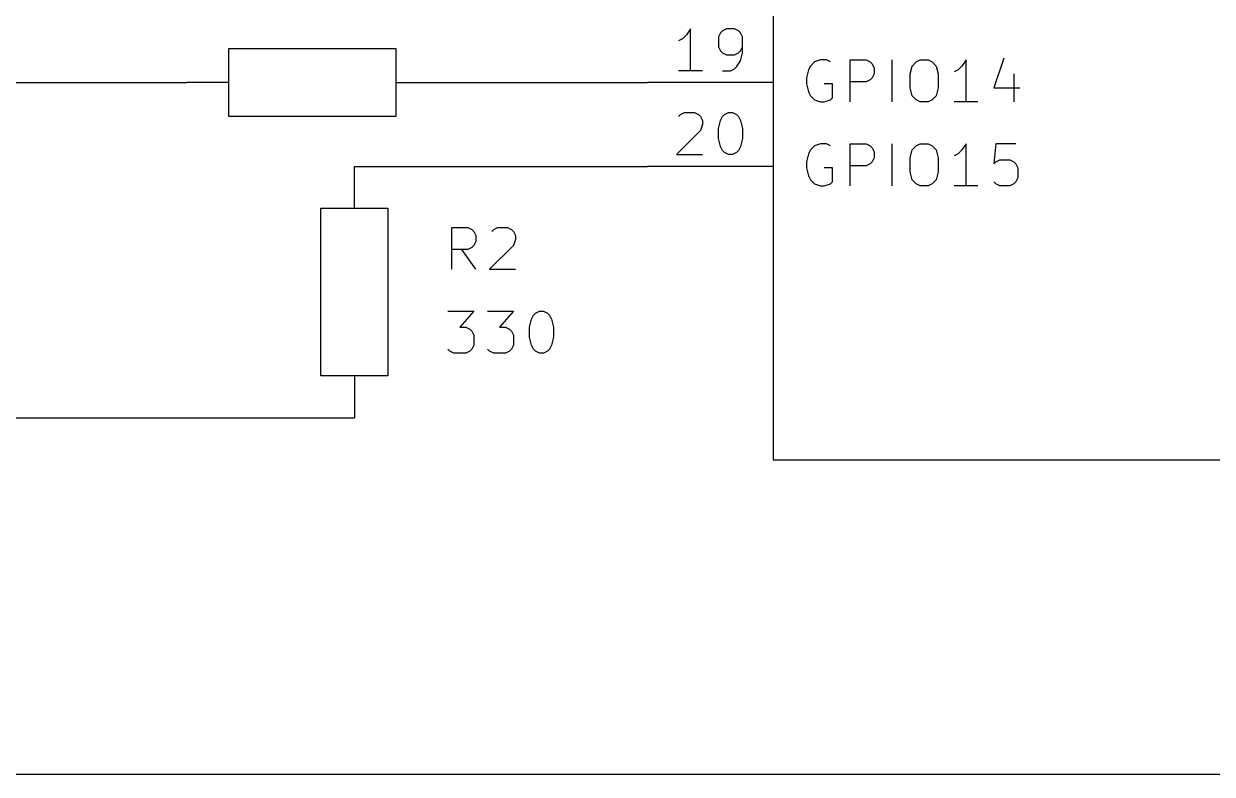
# Model space of a CAD drawing. Header units: inches. Extents: x 0.4 to 11.3, y -7.9 to -0.4.
# Drawn here: x 4.105 to 5.524, y -5.275 to -4.38 of the extents above; entities that cross this region are included whole.
import ezdxf

# ---------------------------------------------------------------- set-up
doc = ezdxf.new("R2010")
doc.units = ezdxf.units.IN
doc.header["$MEASUREMENT"] = 0
for name, color, linetype in [('GREENSIXTYFIVE', 129, 'CONTINUOUS'), ('LIGHTBLUE', 172, 'CONTINUOUS'), ('LIGHTGREEN', 92, 'CONTINUOUS'), ('LIGHTRED', 12, 'CONTINUOUS'), ('RED', 14, 'CONTINUOUS'), ('WHITE', 250, 'CONTINUOUS')]:
    doc.layers.add(name, color=color, linetype=linetype)

msp = doc.modelspace()

# ---------------------------------------------------------------- linework, layer by layer
at = {"layer": 'GREENSIXTYFIVE', "linetype": 'CONTINUOUS'}
for p, q in [((5.0562, -4.4231), (5.049, -4.4255)), ((5.0562, -4.4231), (5.049, -4.4255)), ((5.0633, -4.4231), (5.0562, -4.4231)), ((5.0633, -4.4231), (5.0562, -4.4231)), ((5.0681, -4.4255), (5.0633, -4.4231)), ((5.0681, -4.4255), (5.0633, -4.4231)), ((5.0919, -4.4731), (5.0919, -4.4231)), ((5.0919, -4.4231), (5.1109, -4.4231)), ((5.0919, -4.4731), (5.0919, -4.4231)), ((5.0919, -4.4231), (5.1109, -4.4231)), ((5.1109, -4.4231), (5.1157, -4.4255)), ((5.1109, -4.4231), (5.1157, -4.4255)), ((5.1419, -4.4731), (5.1419, -4.4231)), ((5.1419, -4.4731), (5.1419, -4.4231)), ((5.1705, -4.4255), (5.1752, -4.4231)), ((5.1705, -4.4255), (5.1752, -4.4231)), ((5.1752, -4.4231), (5.1848, -4.4231)), ((5.1752, -4.4231), (5.1848, -4.4231)), ((5.1848, -4.4231), (5.1895, -4.4255)), ((5.1848, -4.4231), (5.1895, -4.4255)), ((5.23, -4.4231), (5.2252, -4.4303)), ((5.23, -4.4231), (5.2252, -4.4303)), ((5.23, -4.4731), (5.23, -4.4231)), ((5.23, -4.4731), (5.23, -4.4231)), ((5.2752, -4.4208), (5.2633, -4.4565)), ((5.2752, -4.4208), (5.2633, -4.4565)), ((5.0419, -4.435), (5.0395, -4.4446)), ((5.0419, -4.435), (5.0395, -4.4446)), ((5.0443, -4.4303), (5.0419, -4.435)), ((5.0443, -4.4303), (5.0419, -4.435)), ((5.049, -4.4255), (5.0443, -4.4303)), ((5.049, -4.4255), (5.0443, -4.4303)), ((5.1157, -4.4255), (5.1181, -4.4279)), ((5.1157, -4.4255), (5.1181, -4.4279)), ((5.1181, -4.4279), (5.1205, -4.4327)), ((5.1181, -4.4279), (5.1205, -4.4327)), ((5.1205, -4.4327), (5.1205, -4.4398)), ((5.1205, -4.4327), (5.1205, -4.4398)), ((5.1633, -4.4398), (5.1657, -4.4303)), ((5.1633, -4.4398), (5.1657, -4.4303)), ((5.1657, -4.4303), (5.1705, -4.4255)), ((5.1657, -4.4303), (5.1705, -4.4255)), ((5.1895, -4.4255), (5.1943, -4.4303)), ((5.1895, -4.4255), (5.1943, -4.4303)), ((5.1943, -4.4303), (5.1967, -4.4398)), ((5.1943, -4.4303), (5.1967, -4.4398)), ((5.2205, -4.435), (5.2157, -4.4374)), ((5.2205, -4.435), (5.2157, -4.4374)), ((5.2252, -4.4303), (5.2205, -4.435)), ((5.2252, -4.4303), (5.2205, -4.435)), ((5.0395, -4.4446), (5.0395, -4.4517)), ((5.0395, -4.4446), (5.0395, -4.4517)), ((5.0395, -4.4517), (5.0419, -4.4612)), ((5.0395, -4.4517), (5.0419, -4.4612)), ((5.0705, -4.4517), (5.0609, -4.4517)), ((5.0705, -4.4517), (5.0609, -4.4517)), ((5.0705, -4.4684), (5.0705, -4.4517)), ((5.0705, -4.4684), (5.0705, -4.4517)), ((5.1109, -4.4493), (5.0919, -4.4493)), ((5.1109, -4.4493), (5.0919, -4.4493)), ((5.1157, -4.4469), (5.1109, -4.4493)), ((5.1157, -4.4469), (5.1109, -4.4493)), ((5.1181, -4.4446), (5.1157, -4.4469)), ((5.1181, -4.4446), (5.1157, -4.4469)), ((5.1205, -4.4398), (5.1181, -4.4446)), ((5.1205, -4.4398), (5.1181, -4.4446)), ((5.1633, -4.4565), (5.1633, -4.4398)), ((5.1633, -4.4565), (5.1633, -4.4398)), ((5.1967, -4.4398), (5.1967, -4.4565)), ((5.1967, -4.4398), (5.1967, -4.4565)), ((5.2871, -4.4398), (5.2871, -4.4731)), ((5.2871, -4.4398), (5.2871, -4.4731)), ((5.0419, -4.4612), (5.0443, -4.466)), ((5.0419, -4.4612), (5.0443, -4.466)), ((5.0443, -4.466), (5.049, -4.4708)), ((5.0443, -4.466), (5.049, -4.4708)), ((5.1657, -4.466), (5.1633, -4.4565)), ((5.1657, -4.466), (5.1633, -4.4565)), ((5.1705, -4.4708), (5.1657, -4.466)), ((5.1705, -4.4708), (5.1657, -4.466)), ((5.1943, -4.466), (5.1895, -4.4708)), ((5.1943, -4.466), (5.1895, -4.4708)), ((5.1967, -4.4565), (5.1943, -4.466)), ((5.1967, -4.4565), (5.1943, -4.466)), ((5.2633, -4.4565), (5.2943, -4.4565)), ((5.2633, -4.4565), (5.2943, -4.4565)), ((5.049, -4.4708), (5.0562, -4.4731)), ((5.049, -4.4708), (5.0562, -4.4731)), ((5.0562, -4.4731), (5.0609, -4.4731)), ((5.0562, -4.4731), (5.0609, -4.4731)), ((5.0609, -4.4731), (5.0681, -4.4708)), ((5.0609, -4.4731), (5.0681, -4.4708)), ((5.0681, -4.4708), (5.0705, -4.4684)), ((5.0681, -4.4708), (5.0705, -4.4684)), ((5.1752, -4.4731), (5.1705, -4.4708)), ((5.1752, -4.4731), (5.1705, -4.4708)), ((5.1848, -4.4731), (5.1752, -4.4731)), ((5.1848, -4.4731), (5.1752, -4.4731)), ((5.1895, -4.4708), (5.1848, -4.4731)), ((5.1895, -4.4708), (5.1848, -4.4731)), ((5.2443, -4.4731), (5.2157, -4.4731)), ((5.2443, -4.4731), (5.2157, -4.4731)), ((5.0562, -4.5231), (5.049, -4.5255)), ((5.0562, -4.5231), (5.049, -4.5255)), ((5.0633, -4.5231), (5.0562, -4.5231)), ((5.0633, -4.5231), (5.0562, -4.5231)), ((5.0681, -4.5255), (5.0633, -4.5231)), ((5.0681, -4.5255), (5.0633, -4.5231)), ((5.0919, -4.5731), (5.0919, -4.5231)), ((5.0919, -4.5231), (5.1109, -4.5231)), ((5.0919, -4.5731), (5.0919, -4.5231)), ((5.0919, -4.5231), (5.1109, -4.5231)), ((5.1109, -4.5231), (5.1157, -4.5255)), ((5.1109, -4.5231), (5.1157, -4.5255)), ((5.1419, -4.5731), (5.1419, -4.5231)), ((5.1419, -4.5731), (5.1419, -4.5231)), ((5.1705, -4.5255), (5.1752, -4.5231)), ((5.1705, -4.5255), (5.1752, -4.5231)), ((5.1752, -4.5231), (5.1848, -4.5231)), ((5.1752, -4.5231), (5.1848, -4.5231)), ((5.1848, -4.5231), (5.1895, -4.5255)), ((5.1848, -4.5231), (5.1895, -4.5255)), ((5.23, -4.5231), (5.2252, -4.5303)), ((5.23, -4.5231), (5.2252, -4.5303)), ((5.23, -4.5731), (5.23, -4.5231)), ((5.23, -4.5731), (5.23, -4.5231)), ((5.2657, -4.5231), (5.2633, -4.5469)), ((5.2657, -4.5231), (5.2633, -4.5469)), ((5.2895, -4.5231), (5.2657, -4.5231)), ((5.2895, -4.5231), (5.2657, -4.5231)), ((5.0419, -4.535), (5.0395, -4.5446)), ((5.0419, -4.535), (5.0395, -4.5446)), ((5.0443, -4.5303), (5.0419, -4.535)), ((5.0443, -4.5303), (5.0419, -4.535)), ((5.049, -4.5255), (5.0443, -4.5303)), ((5.049, -4.5255), (5.0443, -4.5303)), ((5.1157, -4.5255), (5.1181, -4.5279)), ((5.1157, -4.5255), (5.1181, -4.5279)), ((5.1181, -4.5279), (5.1205, -4.5327)), ((5.1181, -4.5279), (5.1205, -4.5327)), ((5.1205, -4.5327), (5.1205, -4.5398)), ((5.1205, -4.5327), (5.1205, -4.5398)), ((5.1633, -4.5398), (5.1657, -4.5303)), ((5.1633, -4.5398), (5.1657, -4.5303)), ((5.1657, -4.5303), (5.1705, -4.5255)), ((5.1657, -4.5303), (5.1705, -4.5255)), ((5.1895, -4.5255), (5.1943, -4.5303)), ((5.1895, -4.5255), (5.1943, -4.5303)), ((5.1943, -4.5303), (5.1967, -4.5398)), ((5.1943, -4.5303), (5.1967, -4.5398)), ((5.2205, -4.535), (5.2157, -4.5374)), ((5.2205, -4.535), (5.2157, -4.5374)), ((5.2252, -4.5303), (5.2205, -4.535)), ((5.2252, -4.5303), (5.2205, -4.535)), ((5.0395, -4.5446), (5.0395, -4.5517)), ((5.0395, -4.5446), (5.0395, -4.5517)), ((5.0395, -4.5517), (5.0419, -4.5612)), ((5.0395, -4.5517), (5.0419, -4.5612)), ((5.0705, -4.5517), (5.0609, -4.5517)), ((5.0705, -4.5517), (5.0609, -4.5517)), ((5.0705, -4.5684), (5.0705, -4.5517)), ((5.0705, -4.5684), (5.0705, -4.5517)), ((5.1109, -4.5493), (5.0919, -4.5493)), ((5.1109, -4.5493), (5.0919, -4.5493)), ((5.1157, -4.5469), (5.1109, -4.5493)), ((5.1157, -4.5469), (5.1109, -4.5493)), ((5.1181, -4.5446), (5.1157, -4.5469)), ((5.1181, -4.5446), (5.1157, -4.5469)), ((5.1205, -4.5398), (5.1181, -4.5446)), ((5.1205, -4.5398), (5.1181, -4.5446)), ((5.1633, -4.5565), (5.1633, -4.5398)), ((5.1633, -4.5565), (5.1633, -4.5398)), ((5.1967, -4.5398), (5.1967, -4.5565)), ((5.1967, -4.5398), (5.1967, -4.5565)), ((5.2633, -4.5469), (5.2657, -4.5446)), ((5.2633, -4.5469), (5.2657, -4.5446)), ((5.2657, -4.5446), (5.2705, -4.5422)), ((5.2657, -4.5446), (5.2705, -4.5422)), ((5.2705, -4.5422), (5.2824, -4.5422)), ((5.2705, -4.5422), (5.2824, -4.5422)), ((5.2824, -4.5422), (5.2871, -4.5446)), ((5.2824, -4.5422), (5.2871, -4.5446)), ((5.2871, -4.5446), (5.2895, -4.5469)), ((5.2871, -4.5446), (5.2895, -4.5469)), ((5.2895, -4.5469), (5.2919, -4.5517)), ((5.2895, -4.5469), (5.2919, -4.5517)), ((5.2919, -4.5517), (5.2919, -4.5636)), ((5.2919, -4.5517), (5.2919, -4.5636)), ((5.0419, -4.5612), (5.0443, -4.566)), ((5.0419, -4.5612), (5.0443, -4.566)), ((5.0443, -4.566), (5.049, -4.5708)), ((5.0443, -4.566), (5.049, -4.5708)), ((5.1657, -4.566), (5.1633, -4.5565)), ((5.1657, -4.566), (5.1633, -4.5565)), ((5.1705, -4.5708), (5.1657, -4.566)), ((5.1705, -4.5708), (5.1657, -4.566)), ((5.1943, -4.566), (5.1895, -4.5708)), ((5.1943, -4.566), (5.1895, -4.5708)), ((5.1967, -4.5565), (5.1943, -4.566)), ((5.1967, -4.5565), (5.1943, -4.566)), ((5.2919, -4.5636), (5.2895, -4.5684)), ((5.2919, -4.5636), (5.2895, -4.5684)), ((5.049, -4.5708), (5.0562, -4.5731)), ((5.049, -4.5708), (5.0562, -4.5731)), ((5.0562, -4.5731), (5.0609, -4.5731)), ((5.0562, -4.5731), (5.0609, -4.5731)), ((5.0609, -4.5731), (5.0681, -4.5708)), ((5.0609, -4.5731), (5.0681, -4.5708)), ((5.0681, -4.5708), (5.0705, -4.5684)), ((5.0681, -4.5708), (5.0705, -4.5684)), ((5.1752, -4.5731), (5.1705, -4.5708)), ((5.1752, -4.5731), (5.1705, -4.5708)), ((5.1848, -4.5731), (5.1752, -4.5731)), ((5.1848, -4.5731), (5.1752, -4.5731)), ((5.1895, -4.5708), (5.1848, -4.5731)), ((5.1895, -4.5708), (5.1848, -4.5731)), ((5.2443, -4.5731), (5.2157, -4.5731)), ((5.2443, -4.5731), (5.2157, -4.5731)), ((5.2657, -4.5708), (5.2633, -4.5684)), ((5.2657, -4.5708), (5.2633, -4.5684)), ((5.2705, -4.5731), (5.2657, -4.5708)), ((5.2705, -4.5731), (5.2657, -4.5708)), ((5.2824, -4.5731), (5.2705, -4.5731)), ((5.2824, -4.5731), (5.2705, -4.5731)), ((5.2871, -4.5708), (5.2824, -4.5731)), ((5.2871, -4.5708), (5.2824, -4.5731)), ((5.2895, -4.5684), (5.2871, -4.5708)), ((5.2895, -4.5684), (5.2871, -4.5708)), ((4.6163, -4.6728), (4.6163, -4.6228)), ((4.6163, -4.6228), (4.6353, -4.6228)), ((4.6353, -4.6228), (4.6401, -4.6252)), ((4.6663, -4.6252), (4.671, -4.6228)), ((4.671, -4.6228), (4.6829, -4.6228)), ((4.6829, -4.6228), (4.6877, -4.6252)), ((4.6401, -4.6252), (4.6425, -4.6276)), ((4.6425, -4.6276), (4.6449, -4.6323)), ((4.6449, -4.6323), (4.6449, -4.6395)), ((4.6639, -4.6276), (4.6663, -4.6252)), ((4.6877, -4.6252), (4.6901, -4.6276)), ((4.6901, -4.6276), (4.6925, -4.6323)), ((4.6925, -4.6371), (4.6901, -4.6442)), ((4.6925, -4.6323), (4.6925, -4.6371)), ((4.6353, -4.649), (4.6163, -4.649)), ((4.6449, -4.6728), (4.6282, -4.649)), ((4.6401, -4.6466), (4.6353, -4.649)), ((4.6425, -4.6442), (4.6401, -4.6466)), ((4.6449, -4.6395), (4.6425, -4.6442)), ((4.6901, -4.6442), (4.6615, -4.6728)), ((4.6615, -4.6728), (4.6925, -4.6728)), ((4.6115, -4.7228), (4.6425, -4.7228)), ((4.6425, -4.7228), (4.6258, -4.7418)), ((4.6591, -4.7228), (4.6901, -4.7228)), ((4.6901, -4.7228), (4.6734, -4.7418)), ((4.7163, -4.7252), (4.721, -4.7228)), ((4.721, -4.7228), (4.7258, -4.7228)), ((4.7258, -4.7228), (4.7306, -4.7252)), ((4.7091, -4.7418), (4.7115, -4.7323)), ((4.7115, -4.7323), (4.7139, -4.7276)), ((4.7139, -4.7276), (4.7163, -4.7252)), ((4.7306, -4.7252), (4.7329, -4.7276)), ((4.7329, -4.7276), (4.7353, -4.7323)), ((4.7353, -4.7323), (4.7377, -4.7418)), ((4.6258, -4.7418), (4.6329, -4.7418)), ((4.6329, -4.7418), (4.6377, -4.7442)), ((4.6377, -4.7442), (4.6401, -4.7466)), ((4.6401, -4.7466), (4.6425, -4.7514)), ((4.6425, -4.7514), (4.6425, -4.7633)), ((4.6734, -4.7418), (4.6806, -4.7418)), ((4.6806, -4.7418), (4.6853, -4.7442)), ((4.6853, -4.7442), (4.6877, -4.7466)), ((4.6877, -4.7466), (4.6901, -4.7514)), ((4.6901, -4.7514), (4.6901, -4.7633)), ((4.7091, -4.7538), (4.7091, -4.7418)), ((4.7377, -4.7418), (4.7377, -4.7538)), ((4.6425, -4.7633), (4.6401, -4.768)), ((4.6901, -4.7633), (4.6877, -4.768)), ((4.7115, -4.7633), (4.7091, -4.7538)), ((4.7139, -4.768), (4.7115, -4.7633)), ((4.7353, -4.7633), (4.7329, -4.768)), ((4.7377, -4.7538), (4.7353, -4.7633)), ((4.6139, -4.7704), (4.6115, -4.768)), ((4.6187, -4.7728), (4.6139, -4.7704)), ((4.6329, -4.7728), (4.6187, -4.7728)), ((4.6377, -4.7704), (4.6329, -4.7728)), ((4.6401, -4.768), (4.6377, -4.7704)), ((4.6615, -4.7704), (4.6591, -4.768)), ((4.6663, -4.7728), (4.6615, -4.7704)), ((4.6806, -4.7728), (4.6663, -4.7728)), ((4.6853, -4.7704), (4.6806, -4.7728)), ((4.6877, -4.768), (4.6853, -4.7704)), ((4.7163, -4.7704), (4.7139, -4.768)), ((4.721, -4.7728), (4.7163, -4.7704)), ((4.7258, -4.7728), (4.721, -4.7728)), ((4.7306, -4.7704), (4.7258, -4.7728)), ((4.7329, -4.768), (4.7306, -4.7704))]:
    msp.add_line(p, q, dxfattribs=at)
at = {"layer": 'LIGHTBLUE', "linetype": 'CONTINUOUS'}
msp.add_line((4.025, -5.275), (7.175, -5.275), dxfattribs=at)
at = {"layer": 'LIGHTGREEN', "linetype": 'CONTINUOUS'}
for p, q in [((3.3, -4.45), (4.3, -4.45)), ((4.6, -4.45), (4.85, -4.45)), ((4.5, -4.55), (4.85, -4.55)), ((3.1, -4.85), (4.5, -4.85))]:
    msp.add_line(p, q, dxfattribs=at)
at = {"layer": 'LIGHTRED', "linetype": 'CONTINUOUS'}
for p, q in [((4.8964, -4.393), (4.8917, -4.3978)), ((4.8964, -4.393), (4.8917, -4.3978)), ((4.9012, -4.3859), (4.8964, -4.393)), ((4.9012, -4.3859), (4.8964, -4.393)), ((4.9012, -4.4359), (4.9012, -4.3859)), ((4.9012, -4.4359), (4.9012, -4.3859)), ((4.9369, -4.3906), (4.9345, -4.3954)), ((4.9369, -4.3906), (4.9345, -4.3954)), ((4.9345, -4.3954), (4.9345, -4.4073)), ((4.9345, -4.3954), (4.9345, -4.4073)), ((4.9393, -4.3883), (4.9369, -4.3906)), ((4.9393, -4.3883), (4.9369, -4.3906)), ((4.944, -4.3859), (4.9393, -4.3883)), ((4.944, -4.3859), (4.9393, -4.3883)), ((4.9536, -4.3859), (4.944, -4.3859)), ((4.9536, -4.3859), (4.944, -4.3859)), ((4.9583, -4.3883), (4.9536, -4.3859)), ((4.9583, -4.3883), (4.9536, -4.3859)), ((4.9607, -4.3906), (4.9583, -4.3883)), ((4.9607, -4.3906), (4.9583, -4.3883)), ((4.9631, -4.3954), (4.9607, -4.3906)), ((4.9631, -4.3954), (4.9607, -4.3906)), ((4.9631, -4.4144), (4.9631, -4.3954)), ((4.9631, -4.4144), (4.9631, -4.3954)), ((4.8917, -4.3978), (4.8869, -4.4002)), ((4.8917, -4.3978), (4.8869, -4.4002)), ((4.9345, -4.4073), (4.9369, -4.4121)), ((4.9345, -4.4073), (4.9369, -4.4121)), ((4.9607, -4.4121), (4.9631, -4.4073)), ((4.9607, -4.4121), (4.9631, -4.4073)), ((4.9369, -4.4121), (4.9393, -4.4144)), ((4.9369, -4.4121), (4.9393, -4.4144)), ((4.9393, -4.4144), (4.944, -4.4168)), ((4.9393, -4.4144), (4.944, -4.4168)), ((4.944, -4.4168), (4.9536, -4.4168)), ((4.944, -4.4168), (4.9536, -4.4168)), ((4.9536, -4.4168), (4.9583, -4.4144)), ((4.9536, -4.4168), (4.9583, -4.4144)), ((4.9559, -4.4311), (4.9607, -4.424)), ((4.9559, -4.4311), (4.9607, -4.424)), ((4.9583, -4.4144), (4.9607, -4.4121)), ((4.9583, -4.4144), (4.9607, -4.4121)), ((4.9607, -4.424), (4.9631, -4.4144)), ((4.9607, -4.424), (4.9631, -4.4144)), ((4.9155, -4.4359), (4.8869, -4.4359)), ((4.9155, -4.4359), (4.8869, -4.4359)), ((4.9393, -4.4359), (4.9488, -4.4359)), ((4.9393, -4.4359), (4.9488, -4.4359)), ((4.9488, -4.4359), (4.9536, -4.4335)), ((4.9488, -4.4359), (4.9536, -4.4335)), ((4.9536, -4.4335), (4.9559, -4.4311)), ((4.9536, -4.4335), (4.9559, -4.4311)), ((4.8869, -4.4906), (4.8893, -4.4883)), ((4.8869, -4.4906), (4.8893, -4.4883)), ((4.8893, -4.4883), (4.894, -4.4859)), ((4.8893, -4.4883), (4.894, -4.4859)), ((4.894, -4.4859), (4.906, -4.4859)), ((4.894, -4.4859), (4.906, -4.4859)), ((4.906, -4.4859), (4.9107, -4.4883)), ((4.906, -4.4859), (4.9107, -4.4883)), ((4.9107, -4.4883), (4.9131, -4.4906)), ((4.9107, -4.4883), (4.9131, -4.4906)), ((4.9131, -4.4906), (4.9155, -4.4954)), ((4.9131, -4.4906), (4.9155, -4.4954)), ((4.9155, -4.4954), (4.9155, -4.5002)), ((4.9155, -4.4954), (4.9155, -4.5002)), ((4.9345, -4.5049), (4.9369, -4.4954)), ((4.9345, -4.5049), (4.9369, -4.4954)), ((4.9369, -4.4954), (4.9393, -4.4906)), ((4.9369, -4.4954), (4.9393, -4.4906)), ((4.9393, -4.4906), (4.9417, -4.4883)), ((4.9393, -4.4906), (4.9417, -4.4883)), ((4.9417, -4.4883), (4.9464, -4.4859)), ((4.9417, -4.4883), (4.9464, -4.4859)), ((4.9464, -4.4859), (4.9512, -4.4859)), ((4.9464, -4.4859), (4.9512, -4.4859)), ((4.9512, -4.4859), (4.9559, -4.4883)), ((4.9512, -4.4859), (4.9559, -4.4883)), ((4.9559, -4.4883), (4.9583, -4.4906)), ((4.9559, -4.4883), (4.9583, -4.4906)), ((4.9583, -4.4906), (4.9607, -4.4954)), ((4.9583, -4.4906), (4.9607, -4.4954)), ((4.9607, -4.4954), (4.9631, -4.5049)), ((4.9607, -4.4954), (4.9631, -4.5049)), ((4.9131, -4.5073), (4.8845, -4.5359)), ((4.9131, -4.5073), (4.8845, -4.5359)), ((4.9155, -4.5002), (4.9131, -4.5073)), ((4.9155, -4.5002), (4.9131, -4.5073)), ((4.9345, -4.5168), (4.9345, -4.5049)), ((4.9345, -4.5168), (4.9345, -4.5049)), ((4.9631, -4.5049), (4.9631, -4.5168)), ((4.9631, -4.5049), (4.9631, -4.5168)), ((4.9369, -4.5264), (4.9345, -4.5168)), ((4.9369, -4.5264), (4.9345, -4.5168)), ((4.9631, -4.5168), (4.9607, -4.5264)), ((4.9631, -4.5168), (4.9607, -4.5264)), ((4.8845, -4.5359), (4.9155, -4.5359)), ((4.8845, -4.5359), (4.9155, -4.5359)), ((4.9393, -4.5311), (4.9369, -4.5264)), ((4.9393, -4.5311), (4.9369, -4.5264)), ((4.9417, -4.5335), (4.9393, -4.5311)), ((4.9417, -4.5335), (4.9393, -4.5311)), ((4.9464, -4.5359), (4.9417, -4.5335)), ((4.9464, -4.5359), (4.9417, -4.5335)), ((4.9512, -4.5359), (4.9464, -4.5359)), ((4.9512, -4.5359), (4.9464, -4.5359)), ((4.9559, -4.5335), (4.9512, -4.5359)), ((4.9559, -4.5335), (4.9512, -4.5359)), ((4.9583, -4.5311), (4.9559, -4.5335)), ((4.9583, -4.5311), (4.9559, -4.5335)), ((4.9607, -4.5264), (4.9583, -4.5311)), ((4.9607, -4.5264), (4.9583, -4.5311))]:
    msp.add_line(p, q, dxfattribs=at)
at = {"layer": 'RED', "linetype": 'CONTINUOUS'}
for p, q in [((5, -2.3), (5, -4.9)), ((4.55, -4.41), (4.35, -4.41)), ((4.35, -4.41), (4.35, -4.49)), ((4.55, -4.49), (4.55, -4.41)), ((4.35, -4.45), (4.3, -4.45)), ((4.55, -4.45), (4.6, -4.45)), ((5, -4.45), (4.85, -4.45)), ((5, -4.45), (4.85, -4.45)), ((4.35, -4.49), (4.55, -4.49)), ((4.5, -4.6), (4.5, -4.55)), ((5, -4.55), (4.85, -4.55)), ((5, -4.55), (4.85, -4.55)), ((4.46, -4.8), (4.46, -4.6)), ((4.46, -4.6), (4.54, -4.6)), ((4.54, -4.6), (4.54, -4.8)), ((4.54, -4.8), (4.46, -4.8)), ((4.5, -4.8), (4.5, -4.85)), ((5, -4.9), (6.5, -4.9))]:
    msp.add_line(p, q, dxfattribs=at)
at = {"layer": 'WHITE', "linetype": 'CONTINUOUS'}
for p, q in [((5, -2.3), (5, -4.9)), ((5, -4.9), (6.5, -4.9))]:
    msp.add_line(p, q, dxfattribs=at)

doc.saveas('drawing.dxf')
